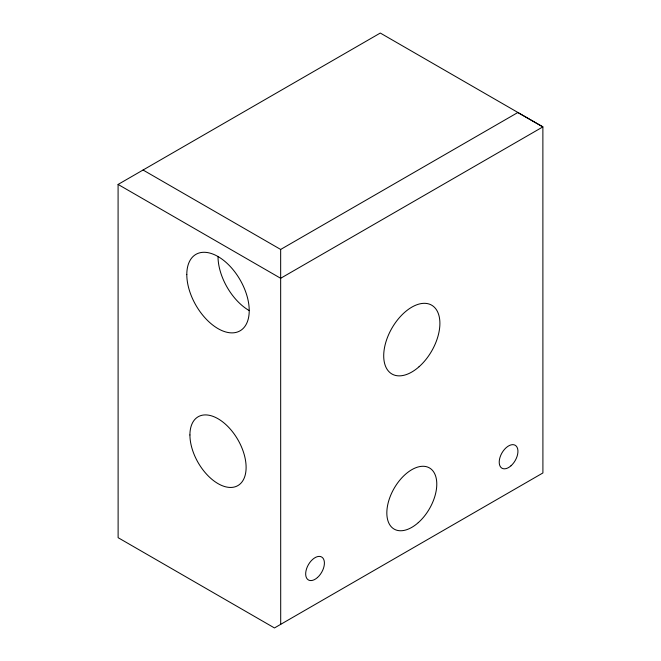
<?xml version="1.0" encoding="UTF-8"?>
<svg xmlns="http://www.w3.org/2000/svg" width="661" height="661" viewBox="0 0 661 661"><rect width="100%" height="100%" fill="white"/><g stroke="black" fill="none" stroke-linecap="round" stroke-linejoin="round"><path stroke-width="0.99" d="M118.088 184.436L380.298 33.05L542.879 126.887L542.912 472.954L274.455 627.95L118.121 537.69L118.088 184.436L280.661 278.281L542.879 126.887L517.811 112.527L280.661 249.445L143.057 170.017M280.661 249.445L280.702 624.348M249.23 310.604A44.147 25.49 60 0 1 218.014 256.534M189.922 434.963A39.734 22.937 60 0 0 232.061 487.388A39.734 22.937 60 0 0 232.061 431.195A39.734 22.937 60 0 0 189.922 434.963M419.082 366.723A39.734 22.937 -60 0 0 431.674 305.184A39.734 22.937 -60 0 0 384.669 346.86A39.734 22.937 -60 0 0 419.082 366.723M511.003 465.782A13.245 7.643 -60 0 0 515.2 445.266A13.245 7.643 -60 0 0 499.534 459.164A13.245 7.643 -60 0 0 511.003 465.782M317.47 577.524A13.245 7.643 -60 0 0 321.667 557.008A13.245 7.643 -60 0 0 305.993 570.897A13.245 7.643 -60 0 0 317.47 577.524M418.273 522.644A35.314 20.392 -60 0 0 429.468 467.93A35.314 20.392 -60 0 0 387.685 504.979A35.314 20.392 -60 0 0 418.273 522.644M186.799 274.555A44.147 25.49 60 0 0 233.622 332.805A44.147 25.49 60 0 0 233.622 270.374A44.147 25.49 60 0 0 186.799 274.555"/></g></svg>
